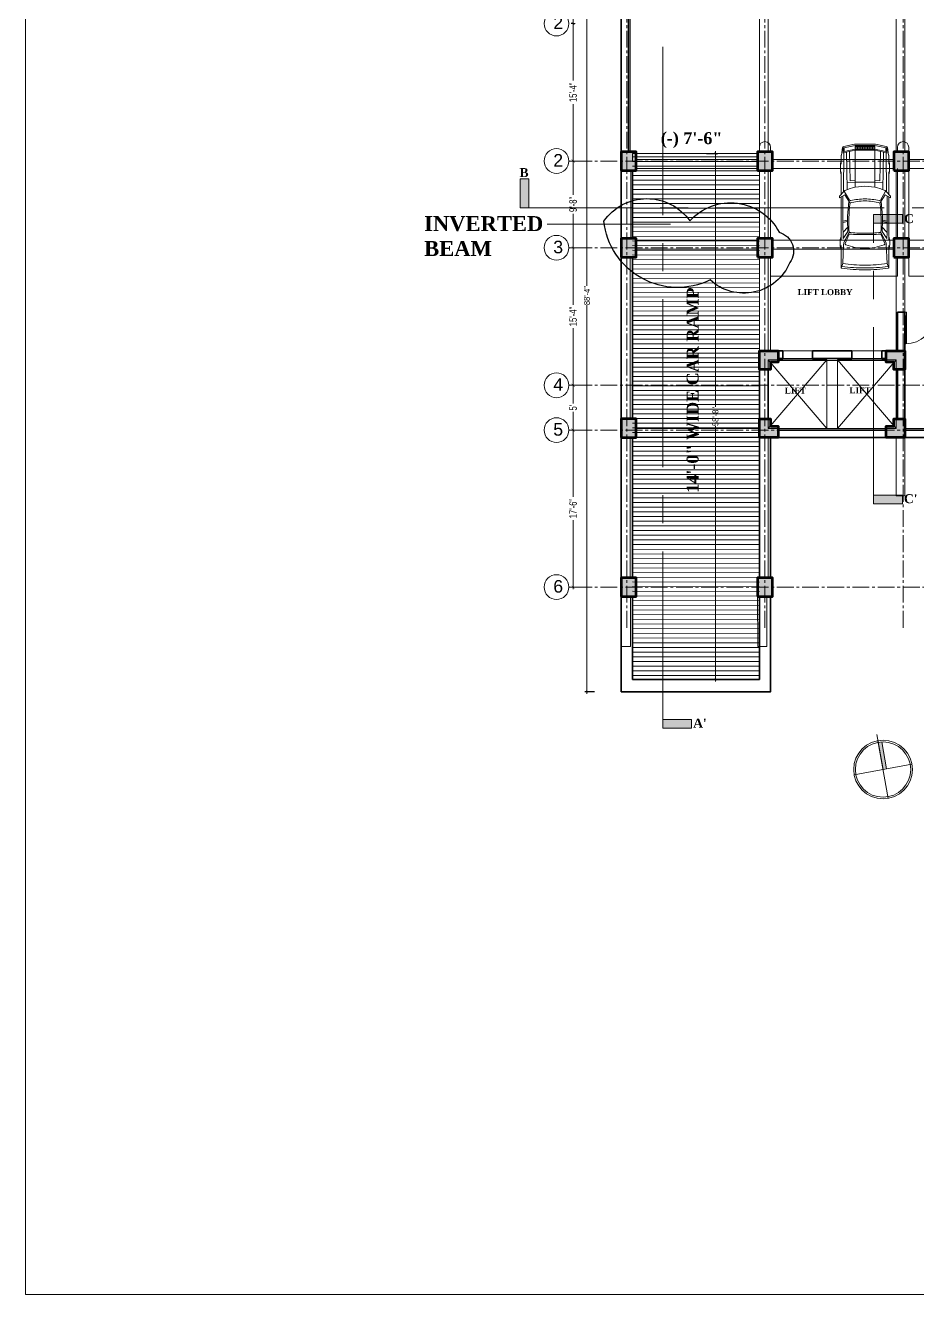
# Model space of a CAD drawing. Header units: feet. Extents: x 25261344 to 25389498, y 30010528 to 30074588.
# Drawn here: x 25352085 to 25353280, y 30071075 to 30072773 of the extents above; entities that cross this region are included whole.
import ezdxf

# ---------------------------------------------------------------- set-up
doc = ezdxf.new("R2010")
doc.units = ezdxf.units.FT
doc.header["$LTSCALE"] = 30
doc.header["$MEASUREMENT"] = 0
doc.header["$PDMODE"] = 32
doc.header["$PDSIZE"] = 15
doc.linetypes.add('CENTER2', pattern=[1.125, 0.75, -0.125, 0.125, -0.125])
doc.linetypes.add('DASHED', pattern=[0.75, 0.5, -0.25])
doc.layers.get('0').update_dxf_attribs({"lineweight": 5})
for name, color, linetype, lineweight in [('CAR', 250, 'Continuous', 0), ('Column', 1, 'Continuous', 80), ('Dim-1', 7, 'Continuous', 9), ('dimension', 250, 'Continuous', 5), ('Door', 32, 'Continuous', 5), ('GRADE BEAM', 2, 'Continuous', 20), ('grid text', 252, 'CENTER2', 9), ('hatch', 252, 'Continuous', 5), ('line 2', 7, 'Continuous', 13), ('STAIR', 243, 'Continuous', 13), ('TEXT', 7, 'Continuous', 18), ('TITLE TEXT', 7, 'Continuous', 18), ('WALL', 7, 'Continuous', 35)]:
    doc.layers.add(name, color=color, linetype=linetype, lineweight=lineweight)
doc.styles.add('RomanS', font='swissl.ttf')
doc.styles.get("Standard").update_dxf_attribs({"font": 'timesbd.ttf'})
doc.styles.add('SWIS_LT', font='swisscl.ttf')
doc.dimstyles.new('dim-02', dxfattribs={"dimtxt": 8, "dimasz": 3, "dimexe": 3, "dimexo": 3, "dimgap": 2, "dimtad": 0, "dimdec": 0, "dimzin": 0, "dimdsep": 46, "dimlunit": 4, "dimtxsty": 'SWIS_LT', "dimblk": 'ARCHTICK', "dimcen": 2, "dimdle": 3, "dimclrd": 256, "dimclre": 256, "dimclrt": 256, "dimadec": 0, "dimazin": 0, "dimtfac": 1, "dimtdec": 0, "dimtix": 1, "dimtmove": 0, "dimatfit": 3, "dimfxl": 0, "dimfrac": 2, "dimtolj": 1, "dimtzin": 1, "dimlwd": -1, "dimarcsym": 0})

# ---------------------------------------------------------------- blocks, each defined once
blk = doc.blocks.new('_ArchTick')
at = {"color": 0, "linetype": 'ByBlock', "const_width": 0.15}
blk.add_lwpolyline([(-0.5, -0.5), (0.5, 0.5)], dxfattribs=at)
blk = doc.blocks.new('*D182')
at = {"lineweight": -2}
for p, q in [((25352997.1, 30072601.7), (25353012.1, 30072601.7)), ((25352997.1, 30071898.2), (25353012.1, 30071898.2))]:
    blk.add_line(p, q, dxfattribs=at)
for p, q in [((25353009.1, 30072604.7), (25353009.1, 30072263)), ((25353009.1, 30071895.2), (25353009.1, 30072236.9))]:
    blk.add_line(p, q)
at = {"layer": 'Defpoints', "color": 0}
for p in [(25352982.9, 30072601.7), (25352982.9, 30071898.2), (25353009.1, 30071898.2)]:
    blk.add_point(p, dxfattribs=at)
at = {"xscale": 3, "yscale": 3, "zscale": 3}
for p, rotation in [((25353009.1, 30072601.7), 90), ((25353009.1, 30071898.2), 270)]:
    blk.add_blockref('_ArchTick', p, dxfattribs=dict(at, rotation=rotation))
at = {"insert": (25353009.1, 30072249.9), "char_height": 8, "attachment_point": 5, "rotation": 90, "style": 'SWIS_LT'}
blk.add_mtext('\\A1;58\'-8"', dxfattribs=at)
blk = doc.blocks.new('VEH_027')
for p, q in [((-6867.4, 14468.2), (-6869.4, 14468.2)), ((-6865.4, 14461.2), (-6869.4, 14468.2)), ((-6861.3, 14463), (-6867.4, 14468.2)), ((-6963.4, 14465.8), (-6933.3, 14465.8)), ((-6963.4, 14465.8), (-6957.4, 14463.7)), ((-6957.4, 14463.7), (-6931.4, 14462.6)), ((-6918.8, 14455.6), (-6930.4, 14460.4)), ((-6929.7, 14462.2), (-6915.8, 14455.4)), ((-6925, 14465.8), (-6868, 14465.8)), ((-6914.3, 14456.9), (-6923.7, 14463.3)), ((-6915.3, 14463.5), (-6908.6, 14457.2)), ((-6901.1, 14457.4), (-6902.5, 14463.7)), ((-6899.1, 14457.4), (-6900.5, 14463.7)), ((-6876.4, 14454.1), (-6865.4, 14461.2)), ((-6872.6, 14454.7), (-6861.4, 14461.2)), ((-6864.6, 14465.8), (-6834.8, 14465.8)), ((-6809, 14462.5), (-6861.3, 14463)), ((-6858.4, 14457.9), (-6808.2, 14458.8)), ((-6848.3, 14447.2), (-6848.9, 14458.1)), ((-6846.6, 14453.7), (-6807.3, 14454.7)), ((-6846, 14447.2), (-6846.6, 14453.7)), ((-6824.3, 14465.8), (-6812.9, 14465.8)), ((-6802.1, 14464), (-6812.2, 14465.7)), ((-6809.1, 14463.1), (-6805.7, 14447.2)), ((-6809.1, 14463.1), (-6800.8, 14463.1)), ((-6807.3, 14461.8), (-6804.2, 14447.2)), ((-6807.3, 14461.8), (-6802.4, 14461.8)), ((-6802.4, 14461.8), (-6799.3, 14447.2)), ((-6797.8, 14448.1), (-6800.6, 14462.6)), ((-6853.9, 14434), (-6855.2, 14447.2)), ((-6855.2, 14447.2), (-6799.3, 14447.2)), ((-6848.3, 14447.2), (-6848.3, 14434)), ((-6805.7, 14447.2), (-6805.7, 14434)), ((-6804.2, 14447.2), (-6804.2, 14434)), ((-6804.2, 14443.9), (-6799.3, 14443.9)), ((-6804.2, 14440.6), (-6799.3, 14440.6)), ((-6804.2, 14437.3), (-6799.3, 14437.3)), ((-6802.6, 14447.2), (-6802.6, 14434)), ((-6800.9, 14447.2), (-6800.9, 14434)), ((-6799.3, 14447.2), (-6799.3, 14434)), ((-6797.8, 14434), (-6797.8, 14447.7)), ((-6855.2, 14420.9), (-6853.9, 14434)), ((-6855.2, 14420.9), (-6799.3, 14420.9)), ((-6848.3, 14420.9), (-6848.9, 14410)), ((-6848.3, 14420.9), (-6848.3, 14434)), ((-6846, 14420.9), (-6846.6, 14414.4)), ((-6809.1, 14405), (-6805.7, 14420.9)), ((-6807.3, 14406.3), (-6804.2, 14420.9)), ((-6805.7, 14420.9), (-6805.7, 14434)), ((-6804.2, 14434), (-6799.3, 14434)), ((-6804.2, 14420.9), (-6804.2, 14434)), ((-6804.2, 14430.7), (-6799.3, 14430.7)), ((-6804.2, 14427.5), (-6799.3, 14427.5)), ((-6804.2, 14424.2), (-6799.3, 14424.2)), ((-6802.6, 14420.9), (-6802.6, 14434)), ((-6802.4, 14406.3), (-6799.3, 14420.9)), ((-6800.9, 14420.9), (-6800.9, 14434)), ((-6797.8, 14419.9), (-6800.6, 14405.5)), ((-6799.3, 14420.9), (-6799.3, 14434)), ((-6797.8, 14434), (-6797.8, 14420.4)), ((-6963.4, 14402.3), (-6957.4, 14404.4)), ((-6963.4, 14402.3), (-6933.3, 14402.3)), ((-6957.4, 14404.4), (-6931.4, 14405.4)), ((-6918.8, 14412.5), (-6930.4, 14407.6)), ((-6929.7, 14405.9), (-6915.8, 14412.6)), ((-6925, 14402.3), (-6868, 14402.3)), ((-6914.3, 14411.2), (-6923.7, 14404.8)), ((-6915.3, 14404.6), (-6908.6, 14410.9)), ((-6901.1, 14410.7), (-6902.5, 14404.4)), ((-6899.1, 14410.7), (-6900.5, 14404.4)), ((-6876.4, 14414), (-6865.4, 14406.9)), ((-6872.6, 14413.4), (-6861.4, 14406.8)), ((-6865.4, 14406.9), (-6869.4, 14399.9)), ((-6861.3, 14405.1), (-6867.4, 14399.9)), ((-6864.6, 14402.3), (-6834.8, 14402.3)), ((-6809, 14405.5), (-6861.3, 14405.1)), ((-6858.4, 14410.1), (-6808.2, 14409.2)), ((-6846.6, 14414.4), (-6807.3, 14413.4)), ((-6824.3, 14402.3), (-6812.9, 14402.3)), ((-6802.1, 14404.1), (-6812.2, 14402.4)), ((-6809.1, 14405), (-6800.8, 14405)), ((-6807.3, 14406.3), (-6802.4, 14406.3)), ((-6867.4, 14399.9), (-6869.4, 14399.9))]:
    blk.add_line(p, q)
for centre, radius, start, end in [((-6749.4, 14434), 216.4, 171.5672, 180), ((-6711.3, 14434), 251.9, 172.9338, 180), ((-6754.7, 14434), 204.8, 171.6755, 180), ((-6929.5, 14442.1), 25.3, 69.2613, 110.7387), ((-6864.2, 14434), 72.7, 159.3311, 180), ((-6930.9, 14459.2), 1.32, 67.3717, 159.3311), ((-6931.5, 14458.6), 4.08, 63.9223, 87.6778), ((-6888.3, 13113.4), 1350.4, 89.0862, 91.5015), ((-6919.3, 14454.4), 1.32, 356.018, 67.3717), ((-6627.1, 14434), 291.6, 176.018, 180), ((-6659.3, 14434), 257.4, 175.2345, 180), ((-6904.7, 14198.9), 256.8, 83.6568, 92.4781), ((-6900.4, 14274.6), 182.8, 81.7391, 94.3382), ((-6947.9, 14434), 74.3, 360, 15.6527), ((-6871.9, 14453.5), 1.38, 120.3986, 193.4983), ((-6953, 14434), 82.1, 360, 13.4983), ((-6860.7, 14460), 1.38, 23.7677, 120.3986), ((-6919.8, 14434), 65.9, 11.5129, 23.7677), ((-6829.1, 14424.6), 42.4, 76.4679, 103.5321), ((-6812.9, 14461.1), 4.66, 80.4445, 90), ((-6802.4, 14462.2), 1.83, 11.0781, 80.4445), ((-6800, 14447.7), 2.25, 360, 11.0781), ((-6749.4, 14434), 216.4, 180, 188.4328), ((-6711.3, 14434), 251.9, 180, 187.0662), ((-6754.7, 14434), 204.8, 180, 188.3245), ((-6864.2, 14434), 72.7, 180, 200.6689), ((-6627.1, 14434), 291.6, 180, 183.982), ((-6659.3, 14434), 257.4, 180, 184.7655), ((-6947.9, 14434), 74.3, 344.3473, 360), ((-6953, 14434), 82.1, 346.5017, 360), ((-6919.8, 14434), 65.9, 336.2323, 348.4871), ((-6800, 14420.4), 2.25, 348.9219, 360), ((-6929.5, 14425.9), 25.3, 249.2613, 290.7387), ((-6930.9, 14408.9), 1.32, 200.6689, 292.6283), ((-6931.5, 14409.5), 4.08, 272.3222, 296.0777), ((-6888.3, 15754.7), 1350.4, 268.4985, 270.9138), ((-6919.3, 14413.7), 1.32, 292.6283, 3.982), ((-6904.7, 14669.2), 256.8, 267.5218, 276.3432), ((-6900.4, 14593.5), 182.8, 265.6618, 278.2609), ((-6871.9, 14414.6), 1.38, 166.5017, 239.6014), ((-6860.7, 14408), 1.38, 239.6014, 336.2323), ((-6829.1, 14443.5), 42.4, 256.4679, 283.5321), ((-6812.9, 14407), 4.66, 270, 279.5555), ((-6802.4, 14405.9), 1.83, 279.5555, 348.9219)]:
    blk.add_arc(centre, radius, start, end)
blk = doc.blocks.new('FG')
at = {"layer": 'Door'}
for p, q in [((-2, -5), (-2, -42.4)), ((-1, -5), (-1, -42.4))]:
    blk.add_line(p, q, dxfattribs=at)
for points in [[(-40, 0), (-38, 0), (-38, -5), (-40, -5)], [(0, 0), (-2, 0), (-2, -5), (0, -5)]]:
    blk.add_lwpolyline(points, dxfattribs=at)
blk.add_arc((-1.4, -5.8), 36.6, 178.7054, 270.6905, dxfattribs=at)
blk = doc.blocks.new('*D114')
for p, q in [((25352818.5, 30072294.7), (25352818.5, 30072267.1)), ((25352818.5, 30072228.7), (25352818.5, 30072256.3))]:
    blk.add_line(p, q)
at = {"lineweight": -2}
for p, q in [((25352815.9, 30072291.7), (25352821.5, 30072291.7)), ((25352815.9, 30072231.7), (25352821.5, 30072231.7))]:
    blk.add_line(p, q, dxfattribs=at)
at = {"layer": 'Defpoints', "color": 0}
for p in [(25352812.9, 30072291.7), (25352812.9, 30072231.7), (25352818.5, 30072231.7)]:
    blk.add_point(p, dxfattribs=at)
at = {"xscale": 4, "yscale": 4, "zscale": 4}
for p, rotation in [((25352818.5, 30072291.7), 90), ((25352818.5, 30072231.7), 270)]:
    blk.add_blockref('_ArchTick', p, dxfattribs=dict(at, rotation=rotation))
at = {"insert": (25352818.5, 30072261.7), "char_height": 10, "attachment_point": 5, "rotation": 90, "style": 'SWIS_LT'}
blk.add_mtext("\\A1;5'", dxfattribs=at)
blk = doc.blocks.new('*D115')
at = {"lineweight": -2}
for p, q in [((25352815.9, 30072231.7), (25352821.5, 30072231.7)), ((25352815.9, 30072021.7), (25352821.5, 30072021.7))]:
    blk.add_line(p, q, dxfattribs=at)
for p, q in [((25352818.5, 30072234.7), (25352818.5, 30072142.4)), ((25352818.5, 30072018.7), (25352818.5, 30072111))]:
    blk.add_line(p, q)
at = {"layer": 'Defpoints', "color": 0}
for p in [(25352812.9, 30072231.7), (25352812.9, 30072021.7), (25352818.5, 30072021.7)]:
    blk.add_point(p, dxfattribs=at)
at = {"xscale": 4, "yscale": 4, "zscale": 4}
for p, rotation in [((25352818.5, 30072231.7), 90), ((25352818.5, 30072021.7), 270)]:
    blk.add_blockref('_ArchTick', p, dxfattribs=dict(at, rotation=rotation))
at = {"insert": (25352818.5, 30072126.7), "char_height": 10, "attachment_point": 5, "rotation": 90, "style": 'SWIS_LT'}
blk.add_mtext('\\A1;17\'-6"', dxfattribs=at)
blk = doc.blocks.new('*D110')
for p, q in [((25352818.5, 30072838.7), (25352818.5, 30072811.1)), ((25352818.5, 30072772.7), (25352818.5, 30072800.3))]:
    blk.add_line(p, q)
at = {"lineweight": -2}
for p, q in [((25352815.9, 30072835.7), (25352821.5, 30072835.7)), ((25352815.9, 30072775.7), (25352821.5, 30072775.7))]:
    blk.add_line(p, q, dxfattribs=at)
at = {"layer": 'Defpoints', "color": 0}
for p in [(25352812.9, 30072835.7), (25352812.9, 30072775.7), (25352818.5, 30072775.7)]:
    blk.add_point(p, dxfattribs=at)
at = {"xscale": 4, "yscale": 4, "zscale": 4}
for p, rotation in [((25352818.5, 30072835.7), 90), ((25352818.5, 30072775.7), 270)]:
    blk.add_blockref('_ArchTick', p, dxfattribs=dict(at, rotation=rotation))
at = {"insert": (25352818.5, 30072805.7), "char_height": 10, "attachment_point": 5, "rotation": 90, "style": 'SWIS_LT'}
blk.add_mtext("\\A1;5'", dxfattribs=at)
blk = doc.blocks.new('*D111')
at = {"lineweight": -2}
for p, q in [((25352815.9, 30072775.7), (25352821.5, 30072775.7)), ((25352815.9, 30072591.7), (25352821.5, 30072591.7))]:
    blk.add_line(p, q, dxfattribs=at)
for p, q in [((25352818.5, 30072778.7), (25352818.5, 30072699.4)), ((25352818.5, 30072588.7), (25352818.5, 30072668))]:
    blk.add_line(p, q)
at = {"layer": 'Defpoints', "color": 0}
for p in [(25352812.9, 30072775.7), (25352812.9, 30072591.7), (25352818.5, 30072591.7)]:
    blk.add_point(p, dxfattribs=at)
at = {"xscale": 4, "yscale": 4, "zscale": 4}
for p, rotation in [((25352818.5, 30072775.7), 90), ((25352818.5, 30072591.7), 270)]:
    blk.add_blockref('_ArchTick', p, dxfattribs=dict(at, rotation=rotation))
at = {"insert": (25352818.5, 30072683.7), "char_height": 10, "attachment_point": 5, "rotation": 90, "style": 'SWIS_LT'}
blk.add_mtext('\\A1;15\'-4"', dxfattribs=at)
blk = doc.blocks.new('*D112')
at = {"lineweight": -2}
for p, q in [((25352815.9, 30072591.7), (25352821.5, 30072591.7)), ((25352815.9, 30072475.7), (25352821.5, 30072475.7))]:
    blk.add_line(p, q, dxfattribs=at)
for p, q in [((25352818.5, 30072594.7), (25352818.5, 30072546.4)), ((25352818.5, 30072472.7), (25352818.5, 30072521))]:
    blk.add_line(p, q)
at = {"layer": 'Defpoints', "color": 0}
for p in [(25352812.9, 30072591.7), (25352812.9, 30072475.7), (25352818.5, 30072475.7)]:
    blk.add_point(p, dxfattribs=at)
at = {"xscale": 4, "yscale": 4, "zscale": 4}
for p, rotation in [((25352818.5, 30072591.7), 90), ((25352818.5, 30072475.7), 270)]:
    blk.add_blockref('_ArchTick', p, dxfattribs=dict(at, rotation=rotation))
at = {"insert": (25352818.5, 30072533.7), "char_height": 10, "attachment_point": 5, "rotation": 90, "style": 'SWIS_LT'}
blk.add_mtext('\\A1;9\'-8"', dxfattribs=at)
blk = doc.blocks.new('*D113')
at = {"lineweight": -2}
for p, q in [((25352815.9, 30072475.7), (25352821.5, 30072475.7)), ((25352815.9, 30072291.7), (25352821.5, 30072291.7))]:
    blk.add_line(p, q, dxfattribs=at)
for p, q in [((25352818.5, 30072478.7), (25352818.5, 30072399.4)), ((25352818.5, 30072288.7), (25352818.5, 30072368))]:
    blk.add_line(p, q)
at = {"layer": 'Defpoints', "color": 0}
for p in [(25352812.9, 30072475.7), (25352812.9, 30072291.7), (25352818.5, 30072291.7)]:
    blk.add_point(p, dxfattribs=at)
at = {"xscale": 4, "yscale": 4, "zscale": 4}
for p, rotation in [((25352818.5, 30072475.7), 90), ((25352818.5, 30072291.7), 270)]:
    blk.add_blockref('_ArchTick', p, dxfattribs=dict(at, rotation=rotation))
at = {"insert": (25352818.5, 30072383.7), "char_height": 10, "attachment_point": 5, "rotation": 90, "style": 'SWIS_LT'}
blk.add_mtext('\\A1;15\'-4"', dxfattribs=at)
blk = doc.blocks.new('*D153')
at = {"layer": 'Defpoints', "color": 0}
for p in [(25354521.9, 30072941.7), (25352837.1, 30071881.7), (25353082.9, 30071881.7)]:
    blk.add_point(p, dxfattribs=at)
at = {"layer": 'Dim-1', "lineweight": -2}
for p, q in [((25352847.1, 30072941.7), (25352834.1, 30072941.7)), ((25352847.1, 30071881.7), (25352834.1, 30071881.7))]:
    blk.add_line(p, q, dxfattribs=at)
at = {"layer": 'Dim-1'}
for p, q in [((25352837.1, 30072944.7), (25352837.1, 30072424.7)), ((25352837.1, 30071878.7), (25352837.1, 30072398.7))]:
    blk.add_line(p, q, dxfattribs=at)
at = {"layer": 'Dim-1', "xscale": 3, "yscale": 3, "zscale": 3}
for p, rotation in [((25352837.1, 30072941.7), 90), ((25352837.1, 30071881.7), 270)]:
    blk.add_blockref('_ArchTick', p, dxfattribs=dict(at, rotation=rotation))
at = {"layer": 'Dim-1', "insert": (25352837.1, 30072411.7), "char_height": 8, "attachment_point": 5, "rotation": 90, "style": 'SWIS_LT'}
blk.add_mtext('\\A1;88\'-4"', dxfattribs=at)
blk = doc.blocks.new('CLMN-1')
at = {"layer": 'Column', "lineweight": 0}
h = blk.add_hatch(dxfattribs=at)
h.set_pattern_fill('AR-CONC', color=9, style=0)
h.set_pattern_definition([(50, (2964.0585, 2071.44), (7.172601826, -0.6275213498), [0.75, -8.25]), (355, (2964.0585, 2071.44), (-1.3875133361, 7.521921337), [0.6, -6.6]), (100.4514, (2964.656, 2071.3876), (5.7850938171, 6.8943954206), [0.6374019, -7.01142112]), (46.1842, (2964.0585, 2073.44), (10.6724104863, -1.6551901433), [1.125, -12.375]), (96.6356, (2964.948, 2073.302), (9.3466270555, 9.741178709), [0.95610288, -10.51713]), (351.1842, (2964.058, 2073.44), (9.3466194513, 9.7411860093), [0.9, -9.9]), (21, (2965.0585, 2072.94), (5.9690705212, -4.02618890665), [0.75, -8.25]), (326, (2965.0585, 2072.94), (2.4331533192, 7.2515004505), [0.6, -6.6]), (71.4514, (2965.556, 2072.6044), (8.4022262858, 3.2253049671), [0.6374019, -7.01142112]), (37.5, (2964.0585, 2071.44), (0.12159855317, 3.32893853831), [0, -6.52, 0, -6.7, 0, -6.625]), (7.5, (2964.0585, 2071.44), (2.63069537442, 3.94411711882), [0, -3.82, 0, -6.37, 0, -2.525]), (327.5, (2961.8285, 2071.44), (5.33822436172, -0.22554871734), [0, -2.5, 0, -7.8, 0, -10.35]), (317.5, (2960.8285, 2071.44), (5.8318616934, 1.0010498233), [0, -3.25, 0, -5.18, 0, -7.35])])
h.paths.add_polyline_path([(25350570.7, 30072708), (25350590.7, 30072708), (25350590.7, 30072733), (25350570.7, 30072733)])
h.paths.add_polyline_path([(25350570.7, 30072824), (25350590.7, 30072824), (25350590.7, 30072849), (25350570.7, 30072849)])
h.paths.add_polyline_path([(25350570.7, 30073065.5), (25350590.7, 30073065.5), (25350590.7, 30073090.5), (25350570.7, 30073090.5)])
h.paths.add_polyline_path([(25350570.7, 30072481.6), (25350570.7, 30072491.6), (25350585.7, 30072491.6), (25350585.7, 30072466.6), (25350560.7, 30072466.6), (25350560.7, 30072481.6)])
h.paths.add_polyline_path([(25350570.7, 30072567.5), (25350560.7, 30072567.5), (25350560.7, 30072582.5), (25350585.7, 30072582.5), (25350585.7, 30072557.5), (25350570.7, 30072557.5)])
h.paths.add_polyline_path([(25350405.7, 30072481.6), (25350415.7, 30072481.6), (25350415.7, 30072466.6), (25350390.7, 30072466.6), (25350390.7, 30072491.6), (25350405.7, 30072491.6)])
h.paths.add_polyline_path([(25350405.7, 30072567.6), (25350405.7, 30072557.6), (25350390.7, 30072557.6), (25350390.7, 30072582.6), (25350415.7, 30072582.6), (25350415.7, 30072567.6)])
h.paths.add_polyline_path([(25351495.7, 30072466.5), (25351515.7, 30072466.5), (25351515.7, 30072491.5), (25351495.7, 30072491.5)])
h.paths.add_polyline_path([(25351313.2, 30072466.5), (25351333.2, 30072466.5), (25351333.2, 30072491.5), (25351313.2, 30072491.5)])
h.paths.add_polyline_path([(25351128.2, 30072466.5), (25351148.2, 30072466.5), (25351148.2, 30072491.5), (25351128.2, 30072491.5)])
h.paths.add_polyline_path([(25350943.2, 30072466.5), (25350963.2, 30072466.5), (25350963.2, 30072491.5), (25350943.2, 30072491.5)])
h.paths.add_polyline_path([(25350758.2, 30072466.5), (25350778.2, 30072466.5), (25350778.2, 30072491.5), (25350758.2, 30072491.5)])
h.paths.add_polyline_path([(25350205.7, 30072466.5), (25350225.7, 30072466.5), (25350225.7, 30072491.5), (25350205.7, 30072491.5)])
h.paths.add_polyline_path([(25351498.2, 30072708), (25351518.2, 30072708), (25351518.2, 30072733), (25351498.2, 30072733)])
h.paths.add_polyline_path([(25351313.2, 30072708), (25351333.2, 30072708), (25351333.2, 30072733), (25351313.2, 30072733)])
h.paths.add_polyline_path([(25351128.2, 30072708), (25351148.2, 30072708), (25351148.2, 30072733), (25351128.2, 30072733)])
h.paths.add_polyline_path([(25350943.2, 30072708), (25350963.2, 30072708), (25350963.2, 30072733), (25350943.2, 30072733)])
h.paths.add_polyline_path([(25350758.2, 30072708), (25350778.2, 30072708), (25350778.2, 30072733), (25350758.2, 30072733)])
h.paths.add_polyline_path([(25350388.2, 30072708), (25350408.2, 30072708), (25350408.2, 30072733), (25350388.2, 30072733)])
h.paths.add_polyline_path([(25350205.7, 30072708), (25350225.7, 30072708), (25350225.7, 30072733), (25350205.7, 30072733)])
h.paths.add_polyline_path([(25351639.7, 30072524), (25351659.7, 30072524), (25351659.7, 30072549), (25351639.7, 30072549)])
h.paths.add_polyline_path([(25351639.7, 30072708), (25351659.7, 30072708), (25351659.7, 30072733), (25351639.7, 30072733)])
h.paths.add_polyline_path([(25351495.7, 30073065.5), (25351515.7, 30073065.5), (25351515.7, 30073090.5), (25351495.7, 30073090.5)])
h.paths.add_polyline_path([(25351639.7, 30073008), (25351659.7, 30073008), (25351659.7, 30073033), (25351639.7, 30073033)])
h.paths.add_polyline_path([(25351639.7, 30072824), (25351659.7, 30072824), (25351659.7, 30072849), (25351639.7, 30072849)])
h.paths.add_polyline_path([(25351498.2, 30072824), (25351518.2, 30072824), (25351518.2, 30072849), (25351498.2, 30072849)])
h.paths.add_polyline_path([(25351313.2, 30072824), (25351333.2, 30072824), (25351333.2, 30072849), (25351313.2, 30072849)])
h.paths.add_polyline_path([(25351128.2, 30072824), (25351148.2, 30072824), (25351148.2, 30072849), (25351128.2, 30072849)])
h.paths.add_polyline_path([(25350943.2, 30072824), (25350963.2, 30072824), (25350963.2, 30072849), (25350943.2, 30072849)])
h.paths.add_polyline_path([(25350758.2, 30072824), (25350778.2, 30072824), (25350778.2, 30072849), (25350758.2, 30072849)])
h.paths.add_polyline_path([(25350388.2, 30072824), (25350408.2, 30072824), (25350408.2, 30072849), (25350388.2, 30072849)])
h.paths.add_polyline_path([(25350205.7, 30072824), (25350225.7, 30072824), (25350225.7, 30072849), (25350205.7, 30072849)])
h.paths.add_polyline_path([(25351313.2, 30073065.5), (25351333.2, 30073065.5), (25351333.2, 30073090.5), (25351313.2, 30073090.5)])
h.paths.add_polyline_path([(25351128.2, 30073065.5), (25351148.2, 30073065.5), (25351148.2, 30073090.5), (25351128.2, 30073090.5)])
h.paths.add_polyline_path([(25350943.2, 30073065.5), (25350963.2, 30073065.5), (25350963.2, 30073090.5), (25350943.2, 30073090.5)])
h.paths.add_polyline_path([(25350758.2, 30073065.5), (25350778.2, 30073065.5), (25350778.2, 30073090.5), (25350758.2, 30073090.5)])
h.paths.add_polyline_path([(25350390.7, 30073065.5), (25350410.7, 30073065.5), (25350410.7, 30073090.5), (25350390.7, 30073090.5)])
h.paths.add_polyline_path([(25350205.7, 30073065.5), (25350225.7, 30073065.5), (25350225.7, 30073090.5), (25350205.7, 30073090.5)])
h.paths.add_polyline_path([(25350758.2, 30072254), (25350778.2, 30072254), (25350778.2, 30072279), (25350758.2, 30072279)])
h.paths.add_polyline_path([(25350388.2, 30072254), (25350408.2, 30072254), (25350408.2, 30072279), (25350388.2, 30072279)])
h.paths.add_polyline_path([(25350205.7, 30072254), (25350225.7, 30072254), (25350225.7, 30072279), (25350205.7, 30072279)])
at = {"layer": 'Column'}
for points in [[(25350205.7, 30072824), (25350225.7, 30072824), (25350225.7, 30072849), (25350205.7, 30072849)], [(25350388.2, 30072824), (25350408.2, 30072824), (25350408.2, 30072849), (25350388.2, 30072849)], [(25350570.7, 30072824), (25350590.7, 30072824), (25350590.7, 30072849), (25350570.7, 30072849)], [(25350205.7, 30072708), (25350225.7, 30072708), (25350225.7, 30072733), (25350205.7, 30072733)], [(25350388.2, 30072708), (25350408.2, 30072708), (25350408.2, 30072733), (25350388.2, 30072733)], [(25350570.7, 30072708), (25350590.7, 30072708), (25350590.7, 30072733), (25350570.7, 30072733)], [(25350205.7, 30072466.5), (25350225.7, 30072466.5), (25350225.7, 30072491.5), (25350205.7, 30072491.5)], [(25350205.7, 30072254), (25350225.7, 30072254), (25350225.7, 30072279), (25350205.7, 30072279)], [(25350388.2, 30072254), (25350408.2, 30072254), (25350408.2, 30072279), (25350388.2, 30072279)]]:
    blk.add_lwpolyline(points, close=True, dxfattribs=at)
for points in [[(25350405.7, 30072567.6), (25350405.7, 30072557.6), (25350390.7, 30072557.6), (25350390.7, 30072582.6), (25350415.7, 30072582.6), (25350415.7, 30072567.6), (25350405.7, 30072567.6)], [(25350570.7, 30072567.5), (25350560.7, 30072567.5), (25350560.7, 30072582.5), (25350585.7, 30072582.5), (25350585.7, 30072557.5), (25350570.7, 30072557.5), (25350570.7, 30072567.5)], [(25350405.7, 30072481.6), (25350415.7, 30072481.6), (25350415.7, 30072466.6), (25350390.7, 30072466.6), (25350390.7, 30072491.6), (25350405.7, 30072491.6), (25350405.7, 30072481.6)], [(25350570.7, 30072481.6), (25350570.7, 30072491.6), (25350585.7, 30072491.6), (25350585.7, 30072466.6), (25350560.7, 30072466.6), (25350560.7, 30072481.6), (25350570.7, 30072481.6)]]:
    blk.add_lwpolyline(points, dxfattribs=at)
blk = doc.blocks.new('G B')
at = {"layer": 'GRADE BEAM'}
for points in [[(25347243.4, 30069373.6), (25347255.4, 30069373.6), (25347255.4, 30069157.1), (25347243.4, 30069157.1)], [(25347428.4, 30069373.6), (25347440.4, 30069373.6), (25347440.4, 30069157.1), (25347428.4, 30069157.1)], [(25347611.4, 30069373.6), (25347623.4, 30069373.6), (25347623.4, 30069157.1), (25347611.4, 30069157.1)], [(25347425.9, 30069146.6), (25347425.9, 30069134.6), (25347263.4, 30069134.6), (25347263.4, 30069146.6)], [(25347608.4, 30069146.6), (25347608.4, 30069134.6), (25347445.9, 30069134.6), (25347445.9, 30069146.6)], [(25347795.9, 30069146.6), (25347795.9, 30069134.6), (25347628.4, 30069134.6), (25347628.4, 30069146.6)], [(25347243.4, 30069132.1), (25347256.4, 30069132.1), (25347256.4, 30069041.1), (25347243.4, 30069041.1)], [(25347428.4, 30069132.1), (25347440.4, 30069132.1), (25347440.4, 30069041.1), (25347428.4, 30069041.1)], [(25347611.4, 30069132.1), (25347623.4, 30069132.1), (25347623.4, 30069041.1), (25347611.4, 30069041.1)], [(25347425.9, 30069038.6), (25347425.9, 30069026.6), (25347263.4, 30069026.6), (25347263.4, 30069038.6)], [(25347608.4, 30069038.6), (25347608.4, 30069026.6), (25347445.9, 30069026.6), (25347445.9, 30069038.6)], [(25347795.9, 30069038.6), (25347795.9, 30069026.6), (25347628.4, 30069026.6), (25347628.4, 30069038.6)], [(25347243.4, 30069016.1), (25347255.4, 30069016.1), (25347255.4, 30068799.6), (25347243.4, 30068799.6)], [(25347428.4, 30069016.1), (25347440.4, 30069016.1), (25347440.4, 30068890.6), (25347428.4, 30068890.6)], [(25347611.4, 30069016.1), (25347623.4, 30069016.1), (25347623.4, 30068890.6), (25347611.4, 30068890.6)], [(25347598.4, 30068890.6), (25347598.4, 30068877.6), (25347453.4, 30068877.6), (25347453.4, 30068890.6)], [(25347428.4, 30068865.6), (25347440.4, 30068865.6), (25347440.4, 30068799.6), (25347428.4, 30068799.6)], [(25347611.4, 30068865.6), (25347623.4, 30068865.6), (25347623.4, 30068799.6), (25347611.4, 30068799.6)], [(25347428.4, 30068786.6), (25347428.4, 30068774.6), (25347263.4, 30068774.6), (25347263.4, 30068786.6)], [(25347598.4, 30068786.6), (25347598.4, 30068774.6), (25347453.4, 30068774.6), (25347453.4, 30068786.6)], [(25347795.9, 30068786.6), (25347795.9, 30068774.6), (25347623.4, 30068774.6), (25347623.4, 30068786.6)], [(25347243.4, 30068774.6), (25347255.4, 30068774.6), (25347255.4, 30068587.1), (25347243.4, 30068587.1)], [(25347428.4, 30068774.6), (25347440.4, 30068774.6), (25347440.4, 30068587.1), (25347428.4, 30068587.1)], [(25347611.4, 30068774.6), (25347623.4, 30068774.6), (25347623.4, 30068696.7), (25347611.4, 30068696.7)], [(25347243.4, 30068562.1), (25347255.9, 30068562.1), (25347255.9, 30068495.1), (25347243.9, 30068495.1)], [(25347425.9, 30068562.1), (25347438.4, 30068562.1), (25347438.4, 30068495.1), (25347426.4, 30068495.1)]]:
    blk.add_lwpolyline(points, close=True, dxfattribs=at)
blk = doc.blocks.new('DFGDFG')
at = {"layer": 'grid text'}
for p, q in [((25352890.4, 30071967.2), (25352890.4, 30072999.8)), ((25353075.4, 30071967.2), (25353075.4, 30072999.8)), ((25353260.4, 30071967.2), (25353260.4, 30072999.8)), ((25354565.1, 30072591.7), (25352812.9, 30072591.7)), ((25354565.1, 30072475.7), (25352812.9, 30072475.7)), ((25354565.1, 30072291.7), (25352812.9, 30072291.7)), ((25354565.1, 30072231.7), (25352812.9, 30072231.7)), ((25354565.1, 30072021.7), (25352812.9, 30072021.7))]:
    blk.add_line(p, q, dxfattribs=at)
at = {"layer": 'grid text', "linetype": 'Continuous'}
for centre in [(25352796.3, 30072775.7), (25352796.3, 30072591.7), (25352796.3, 30072475.7), (25352796.3, 30072291.7), (25352796.3, 30072231.7), (25352796.3, 30072021.7)]:
    blk.add_circle(centre, 16.6, dxfattribs=at)
at = {"layer": 'grid text', "char_height": 16.84, "attachment_point": 1, "style": 'RomanS'}
for s, insert in [('{\\C256;2}', (25352792, 30072785.1)), ('{\\C256;2}', (25352792, 30072601.1)), ('{\\C256;3}', (25352792, 30072485.1)), ('{\\C256;4}', (25352792, 30072301.1)), ('{\\C256;5}', (25352792, 30072241.1)), ('{\\C256;6}', (25352792, 30072031.1))]:
    blk.add_mtext_dynamic_manual_height_columns(s, width=25.401, gutter_width=84.2, heights=[32.6], dxfattribs=dict(at, insert=insert))
at = {"color": 18}
dim = blk.add_linear_dim(base=(25352818.5, 30072775.7), p1=(25352812.9, 30072835.7), p2=(25352812.9, 30072775.7), angle=90, dimstyle='dim-02', override={"dimtxt": 10, "dimfxl": 10}, dxfattribs=at)
dim.commit()
dim.dimension.update_dxf_attribs({"geometry": '*D110', "text_midpoint": (25352818.5, 30072805.7)})
for base, p1, p2, picture, middle in [((25352818.5, 30072591.7), (25352812.9, 30072775.7), (25352812.9, 30072591.7), '*D111', (25352818.5, 30072683.7)), ((25352818.5, 30072475.7), (25352812.9, 30072591.7), (25352812.9, 30072475.7), '*D112', (25352818.5, 30072533.7)), ((25352818.5, 30072291.7), (25352812.9, 30072475.7), (25352812.9, 30072291.7), '*D113', (25352818.5, 30072383.7)), ((25352818.5, 30072231.7), (25352812.9, 30072291.7), (25352812.9, 30072231.7), '*D114', (25352818.5, 30072261.7)), ((25352818.5, 30072021.7), (25352812.9, 30072231.7), (25352812.9, 30072021.7), '*D115', (25352818.5, 30072126.7))]:
    dim = blk.add_linear_dim(base=base, p1=p1, p2=p2, angle=90, dimstyle='dim-02', override={"dimtxt": 10, "dimtmove": 1, "dimfxl": 10})
    dim.commit()
    dim.dimension.update_dxf_attribs({"geometry": picture, "text_midpoint": middle})
blk = doc.blocks.new('A$C5b7b1067')
at = {"layer": 'dimension', "lineweight": 30}
blk.add_lwpolyline([(-23.1, 23.1, -0.520567), (91.8, 23.5, -0.520567), (91.8, 23.5, -0.520567), (211.7, 8.2, -0.520567), (211.7, 8.2, -0.520567), (225.9, -32.2, -0.520567), (119.1, -55.6, -0.520567), (119.1, -55.6, -0.520567), (-23.1, 23.1)], format="xyb", dxfattribs=at)
at = {"layer": 'TEXT', "ltscale": 10, "insert": (-263.8, 29.8), "char_height": 20, "width": 179.781, "attachment_point": 1}
blk.add_mtext('INVERTED BEAM', dxfattribs=at)
at = {"layer": 'dimension'}
blk.add_leader([(66.2, 19.1), (-99, 19.1)], dimstyle='dim-02', override={"dimgap": 2, "dimtad": 0, "dimfxl": 3, "dimarcsym": 1}, dxfattribs=at)

msp = doc.modelspace()

# ---------------------------------------------------------------- hatches: boundary and pattern name
at = {"linetype": 'CENTER2', "ltscale": 10}
h = msp.add_hatch(color=256, dxfattribs=at)
h.paths.add_polyline_path([(25352759.3, 30072563.2), (25352759.3, 30072529.2), (25352747.6, 30072529.2), (25352747.6, 30072563.2)])
h.paths.add_polyline_path([(25352759.3, 30072567.8), (25352759.3, 30072563.2), (25352747.6, 30072563.2), (25352747.6, 30072567.8)])
h = msp.add_hatch(color=256, dxfattribs=at)
h.paths.add_polyline_path([(25353254.9, 30072508.5), (25353220.9, 30072508.5), (25353220.9, 30072520.1), (25353254.9, 30072520.1)])
h.paths.add_polyline_path([(25353259.4, 30072508.5), (25353254.9, 30072508.5), (25353254.9, 30072520.1), (25353259.4, 30072520.1)])
for points in [[(25353259.4, 30072132.9), (25353220.9, 30072132.9), (25353220.9, 30072144.6), (25353259.4, 30072144.6)], [(25352977.2, 30071832.9), (25352938.7, 30071832.9), (25352938.7, 30071844.5), (25352977.2, 30071844.5)]]:
    msp.add_hatch(color=256, dxfattribs=at).paths.add_polyline_path(points)
at = {"layer": 'hatch'}
h = msp.add_hatch(dxfattribs=at)
h.set_pattern_fill('LINE', color=256, scale=50)
h.set_pattern_definition([(0, (7374.128, -4652.7435), (0, 6.25), [])])
h.paths.add_polyline_path([(25353067.9, 30072579.2), (25353065.4, 30072579.2), (25353065.4, 30072601.7), (25352897.9, 30072601.7), (25352897.9, 30071898.2), (25353067.9, 30071898.2)])
at = {"layer": 'TITLE TEXT'}
msp.add_hatch(color=256, dxfattribs=at).paths.add_polyline_path([(25353231.7, 30071814.5, 0.032487), (25353226.9, 30071813.9), (25353233.5, 30071777.6), (25353238.2, 30071778.4)])

# ---------------------------------------------------------------- linework, layer by layer
at = {"linetype": 'CENTER2', "ltscale": 10}
for p, q in [((25352938.7, 30071844.5), (25352938.7, 30073036.2)), ((25354584.9, 30072529.2), (25352759.3, 30072529.2)), ((25353220.9, 30072144.6), (25353220.9, 30072508.5))]:
    msp.add_line(p, q, dxfattribs=at)
at = {"color": 6}
for p, q in [((25353067.9, 30072091.7), (25353067.9, 30072034.2)), ((25353067.9, 30072009.2), (25353067.9, 30071898.2)), ((25353067.9, 30071881.7), (25352897.9, 30071881.7))]:
    msp.add_line(p, q, dxfattribs=at)
msp.add_lwpolyline([(25352085.2, 30073771.6), (25389498.3, 30073771.6), (25389498.3, 30071075.1), (25352085.2, 30071075.1)], close=True)
at = {"linetype": 'CENTER2', "ltscale": 10}
for points in [[(25352759.3, 30072529.2), (25352759.3, 30072567.8), (25352747.6, 30072567.8), (25352747.6, 30072529.2)], [(25353220.9, 30072508.5), (25353259.4, 30072508.5), (25353259.4, 30072520.1), (25353220.9, 30072520.1)], [(25353220.9, 30072132.9), (25353259.4, 30072132.9), (25353259.4, 30072144.6), (25353220.9, 30072144.6)], [(25352938.7, 30071832.9), (25352977.2, 30071832.9), (25352977.2, 30071844.5), (25352938.7, 30071844.5)]]:
    msp.add_lwpolyline(points, close=True, dxfattribs=at)
at = {"layer": 'line 2'}
for p, q in [((25352897.9, 30072601.7), (25353065.4, 30072601.7)), ((25353067.9, 30072579.2), (25353067.9, 30072488.2)), ((25353099.2, 30072337.7), (25353139.2, 30072337.7)), ((25353139.2, 30072327.7), (25353099.2, 30072327.7)), ((25353231.7, 30072337.7), (25353191.7, 30072337.7)), ((25353191.7, 30072327.7), (25353231.7, 30072327.7)), ((25353158.4, 30072325.7), (25353079.9, 30072233.7)), ((25353079.9, 30072325.7), (25353158.4, 30072233.7)), ((25353172.4, 30072325.7), (25353250.9, 30072233.7)), ((25353250.9, 30072325.7), (25353172.4, 30072233.7)), ((25353067.9, 30072091.7), (25353067.9, 30072221.7))]:
    msp.add_line(p, q, dxfattribs=at)
at = {"layer": 'line 2', "linetype": 'DASHED', "ltscale": 20}
for p, q in [((25353067.9, 30072221.7), (25353067.9, 30072034.2)), ((25353067.9, 30072009.2), (25353067.9, 30072006.7))]:
    msp.add_line(p, q, dxfattribs=at)
at = {"layer": 'line 2'}
for points in [[(25353079.9, 30072325.7), (25353158.4, 30072325.7), (25353158.4, 30072233.7), (25353079.9, 30072233.7)], [(25353250.9, 30072325.7), (25353172.4, 30072325.7), (25353172.4, 30072233.7), (25353250.9, 30072233.7)]]:
    msp.add_lwpolyline(points, close=True, dxfattribs=at)
at = {"layer": 'STAIR'}
for p, q in [((25353067.9, 30072604.2), (25353067.9, 30072610.2)), ((25353082.9, 30072604.2), (25353082.9, 30072610.2)), ((25353252.9, 30072604.2), (25353252.9, 30072610.2)), ((25353267.9, 30072604.2), (25353267.9, 30072610.2)), ((25353252.9, 30072581.7), (25353252.9, 30072488.2)), ((25353267.9, 30072581.7), (25353267.9, 30072488.2)), ((25353082.9, 30072488.2), (25353082.9, 30072579.2)), ((25353082.9, 30072463.2), (25353082.9, 30072337.7)), ((25353252.9, 30072463.2), (25353252.9, 30072437.7)), ((25353267.9, 30072465.7), (25353267.9, 30072437.7)), ((25353082.9, 30072437.7), (25353252.9, 30072437.7)), ((25353267.9, 30072437.7), (25353437.9, 30072437.7))]:
    msp.add_line(p, q, dxfattribs=at)
for points in [[(25353065.4, 30072601.7), (25352897.9, 30072601.7), (25352897.9, 30072591.7)], [(25352897.9, 30072579.2), (25352897.9, 30072488.2)], [(25353067.9, 30072488.2), (25353067.9, 30072579.2)], [(25352897.9, 30072463.2), (25352897.9, 30072246.7)], [(25353067.9, 30072034.2), (25353067.9, 30072463.2)], [(25352897.9, 30072221.7), (25352897.9, 30072034.2)], [(25352897.9, 30072009.2), (25352897.9, 30071898.2)], [(25353067.9, 30071898.2), (25353067.9, 30072009.2)], [(25352897.9, 30071881.7), (25352897.9, 30071881.7), (25353067.9, 30071881.7)]]:
    msp.add_lwpolyline(points, dxfattribs=at)
for centre in [(25353075.4, 30072610.2), (25353260.4, 30072610.2)]:
    msp.add_arc(centre, 7.5, 0, 180, dxfattribs=at)
at = {"layer": 'TITLE TEXT'}
for p, q in [((25353233.5, 30071777.6), (25353225, 30071824.5)), ((25353240.5, 30071738.9), (25353226.5, 30071816.2)), ((25353238.2, 30071778.4), (25353231.7, 30071814.7)), ((25353194.9, 30071770.5), (25353272.2, 30071784.6))]:
    msp.add_line(p, q, dxfattribs=at)
for radius in [39.3, 37]:
    msp.add_circle((25353233.5, 30071777.6), radius, dxfattribs=at)
at = {"layer": 'WALL', "ltscale": 10}
for p, q in [((25352882.9, 30072604.2), (25352882.9, 30072820.7)), ((25352892.9, 30072604.2), (25352892.9, 30072820.7)), ((25352882.9, 30072579.2), (25352882.9, 30072488.2)), ((25352897.9, 30072579.2), (25352897.9, 30072488.2)), ((25352882.9, 30072463.2), (25352882.9, 30072246.7)), ((25352897.9, 30072463.2), (25352897.9, 30072246.7)), ((25353252.9, 30072389.7), (25353262.9, 30072389.7)), ((25353252.9, 30072337.7), (25353252.9, 30072389.7)), ((25353262.9, 30072337.7), (25353262.9, 30072389.7)), ((25353435.4, 30072231.7), (25353262.9, 30072231.7)), ((25353435.4, 30072221.7), (25353262.9, 30072221.7))]:
    msp.add_line(p, q, dxfattribs=at)
for points in [[(25353092.9, 30072337.8), (25353099.2, 30072337.8), (25353099.2, 30072327.7), (25353092.9, 30072327.7)], [(25353139.2, 30072337.7), (25353191.7, 30072337.7), (25353191.7, 30072327.7), (25353139.2, 30072327.7)], [(25353231.7, 30072327.7), (25353237.9, 30072327.7), (25353237.9, 30072337.7), (25353231.7, 30072337.7)], [(25353067.9, 30072312.8), (25353079.9, 30072312.8), (25353079.9, 30072246.8), (25353067.9, 30072246.8)], [(25353252.9, 30072246.8), (25353262.9, 30072246.8), (25353262.9, 30072312.7), (25353252.9, 30072312.7)], [(25353092.9, 30072221.8), (25353237.9, 30072221.8), (25353237.9, 30072231.8), (25353092.9, 30072231.8)]]:
    msp.add_lwpolyline(points, close=True, dxfattribs=at)
for points in [[(25352882.9, 30072221.7), (25352882.9, 30072034.2)], [(25352897.9, 30072034.2), (25352897.9, 30072221.7)], [(25353067.9, 30072034.2), (25353067.9, 30072221.7), (25353082.9, 30072221.7), (25353082.9, 30072034.2)], [(25352882.9, 30072009.2), (25352882.9, 30071881.7), (25352897.9, 30071881.7)], [(25352897.9, 30071898.2), (25352897.9, 30072009.2)], [(25353067.9, 30071898.2), (25353067.9, 30072009.2)], [(25353082.9, 30072009.2), (25353082.9, 30071881.7), (25353067.9, 30071881.7)], [(25353067.9, 30071898.2), (25352897.9, 30071898.2)], [(25352897.9, 30071881.7), (25353067.9, 30071881.7)]]:
    msp.add_lwpolyline(points, dxfattribs=at)

# ---------------------------------------------------------------- block references
msp.add_blockref('DFGDFG', (0, 0))
at = {"layer": 'CAR', "xscale": -1, "rotation": 270}
msp.add_blockref('VEH_027', (25338775.3, 30079411.9), dxfattribs=at)
at = {"layer": 'Dim-1'}
msp.add_blockref('CLMN-1', (2677.2, -244.8), dxfattribs=at)
at = {"layer": 'dimension'}
msp.add_blockref('A$C5b7b1067', (25352882.9, 30072488.2), dxfattribs=at)
at = {"layer": 'Door', "color": 2, "xscale": -1}
msp.add_blockref('FG', (25353262.9, 30072389.7), dxfattribs=at)
at = {"layer": 'GRADE BEAM'}
msp.add_blockref('G B', (5639.5, 3447.1), dxfattribs=at)

# ---------------------------------------------------------------- texts
at = {"linetype": 'CENTER2', "ltscale": 10, "char_height": 12, "attachment_point": 9}
for s, insert, width in [('B', (25352758.9, 30072570.2), 12.715), ('C', (25353274.8, 30072508.5), 17.18), ("C'", (25353279.6, 30072133.8), 28.542), ("A'", (25352997.4, 30071833.7), 28.542)]:
    msp.add_mtext(s, dxfattribs=dict(at, insert=insert, width=width))
at = {"layer": 'TEXT', "ltscale": 10, "attachment_point": 1}
for s, insert, char_height, width in [('(-) 7\'-6"', (25352935.9, 30072630.3), 16, 359.562), ('LIFT LOBBY', (25353119.2, 30072420.3), 8, 179.781), ('LIFT', (25353102, 30072288.6), 8, 179.781), ('LIFT', (25353188.6, 30072289), 8, 179.781)]:
    msp.add_mtext(s, dxfattribs=dict(at, insert=insert, char_height=char_height, width=width))
at = {"layer": 'TEXT', "ltscale": 10, "insert": (25352986.9, 30072422.5), "char_height": 16, "width": 359.562, "attachment_point": 9, "rotation": 90}
msp.add_mtext('14\'-0" WIDE CAR RAMP', dxfattribs=at)

# ---------------------------------------------------------------- dimensions: what is measured, and where the dimension line sits
at = {"color": 6}
dim = msp.add_linear_dim(base=(25353009.0516, 30071898.1548), p1=(25352982.9045, 30072601.6992), p2=(25352982.9045, 30071898.1548), angle=90, dimstyle='dim-02', dxfattribs=at)
dim.commit()
dim.dimension.update_dxf_attribs({"geometry": '*D182', "text_midpoint": (25353009.0516, 30072249.927)})
at = {"layer": 'Dim-1'}
dim = msp.add_linear_dim(base=(25352837.1, 30071881.7), p1=(25354521.9, 30072941.7), p2=(25353082.9, 30071881.7), angle=90, dimstyle='dim-02', override={"dimtxt": 8, "dimfxl": 10}, dxfattribs=at)
dim.commit()
dim.dimension.update_dxf_attribs({"geometry": '*D153', "text_midpoint": (25352837.1, 30072411.7)})

doc.saveas('drawing.dxf')
